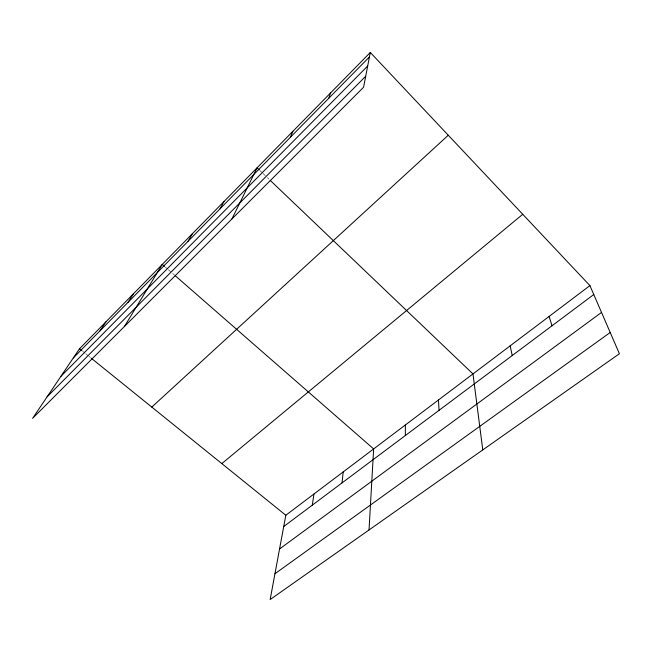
<?xml version="1.0" encoding="UTF-8"?>
<svg xmlns="http://www.w3.org/2000/svg" width="652" height="652" viewBox="0 0 652 652"><rect width="100%" height="100%" fill="white"/><g stroke="black" fill="none" stroke-linecap="round" stroke-linejoin="round"><path stroke-width="0.49" stroke-dasharray="3.26 2.44" d="M82.633 351.257L84.98 353.148M85.762 353.783L88.101 355.674M88.884 356.302L90.441 357.565M165.298 267.051L167.564 269.031M168.322 269.692L174.369 274.965M259.993 170.62L262.194 172.723M262.927 173.416L266.587 176.912M267.32 177.613L268.779 179.007"/><path stroke-width="0.98" d="M405.34 435.536L405.373 424.974M369.032 529.962L373.645 448.935L175.119 275.625M342.039 482.904L343.197 471.926M312.3 505.161L313.938 494.012M589.921 285.609L285.82 515.251L270.156 599.547L619.4 353.743L589.921 285.609L370.303 52.453L79.511 348.738L32.6 418.348L363.563 87.27L370.303 52.453M328.82 98.216L330.572 92.926M290.327 137.344L292.878 131.337M231.941 218.933L257.067 167.825L259.26 169.927M220.083 208.754L223.978 201.541M187.955 241.411L192.413 233.701M124.475 326.432L162.275 264.41L164.54 266.391M128.045 302.316L133.473 293.759M100.066 330.751L105.909 321.843M73.293 357.964L369.431 56.928M60.88 376.383L367.679 65.991M47.083 396.856L365.69 76.26M151.794 407.084L448.274 135.233M221.81 463.596L522.749 214.288M283.718 526.547L593.776 294.525M279.553 548.984L601.527 312.422M274.957 573.744L610.199 332.487M79.511 348.738L81.859 350.629M91.223 358.192L285.82 515.251M270.246 180.408L472.977 373.922L482.782 449.896M549.106 316.44L552.032 325.772M510.166 345.837L512.236 355.544M438.454 399.994L439.057 410.312"/></g></svg>
